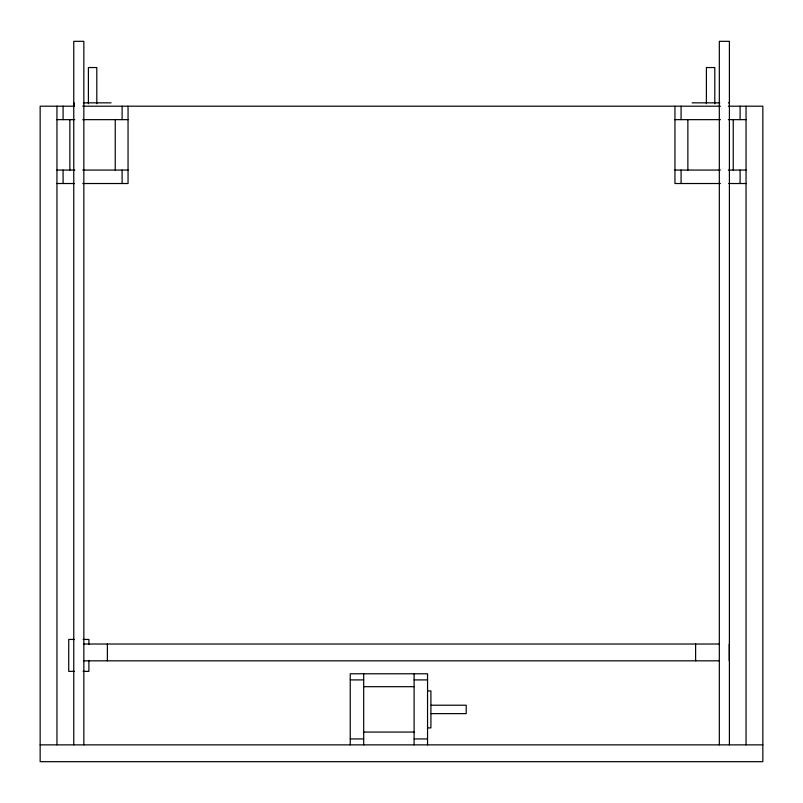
<?xml version="1.0" encoding="UTF-8"?>
<svg xmlns="http://www.w3.org/2000/svg" width="803" height="803" viewBox="0 0 803 803"><rect width="100%" height="100%" fill="white"/><g stroke="black" fill="none" stroke-linecap="round" stroke-linejoin="round"><path stroke-width="1.2" d="M83.361 102.844L111.095 102.844M692.106 102.844L719.839 102.844M728.451 102.844L729.084 102.844M74.498 106.197L40.15 106.197L40.15 761.676L762.85 761.676L762.85 106.197L728.451 106.197M82.769 106.197L720.432 106.197M56.953 119.647L74.769 119.647M82.769 119.647L128.048 119.647M674.952 119.647L720.432 119.647M728.331 119.647L746.047 119.647M56.953 170.065L74.769 170.065M82.769 170.065L128.048 170.065M674.952 170.065L720.432 170.065M728.331 170.065L746.047 170.065M56.953 183.516L74.378 183.516M82.769 183.516L128.048 183.516L128.048 106.197M720.432 183.516L674.952 183.516L674.952 106.197M728.733 183.516L746.047 183.516M74.438 639.439L68.727 639.439L68.727 671.368L74.438 671.368M83.171 639.439L88.892 639.439L88.892 644.347M83.723 644.026L719.277 644.026M83.723 660.829L719.277 660.829M83.171 671.368L88.892 671.368L88.892 660.317M350.238 679.91L363.689 679.91M414.107 679.91L427.547 679.91M363.689 686.685L414.107 686.685M427.547 690.931L430.91 690.931L430.91 727.909L427.547 727.909M431.251 705.215L466.212 705.215L466.212 713.626L431.251 713.626M363.689 732.065L414.107 732.065M350.238 738.931L363.689 738.931M414.107 738.931L427.547 738.931M40.15 744.863L762.85 744.863M746.047 106.197L746.047 744.863M740.105 106.197L740.105 119.647M740.105 170.065L740.105 183.516M733.239 119.647L733.239 170.065M729.405 744.863L729.405 41.324L719.327 41.324L719.327 744.863M729.234 644.026L729.234 660.829M714.8 103.748L714.8 67.542L706.399 67.542L706.399 103.748M695.619 644.026L695.619 660.829M687.86 119.647L687.86 170.065M681.085 106.197L681.085 119.647M681.085 170.065L681.085 183.516M427.547 744.863L427.547 673.777L350.238 673.777L350.238 744.863M414.107 673.777L414.107 744.863M363.689 673.777L363.689 744.863M122.116 106.197L122.116 119.647M122.116 170.065L122.116 183.516M115.241 119.647L115.241 170.065M107.381 644.026L107.381 660.829M96.802 103.748L96.802 67.542L88.4 67.542L88.4 103.748M83.843 744.863L83.843 41.324L73.766 41.324L73.766 744.863M74.117 102.844L74.117 106.197M69.861 119.647L69.861 170.065M63.096 106.197L63.096 119.647M63.096 170.065L63.096 183.516M56.953 106.197L56.953 744.863"/></g></svg>
